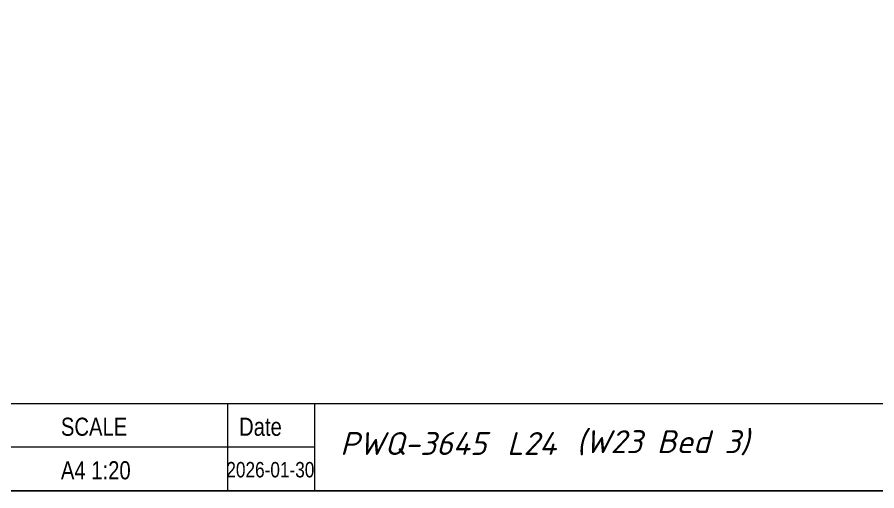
# Model space of a CAD drawing. Header units: millimetres. Extents: x 0 to 182016, y 11 to 3710.
# Drawn here: x 145283 to 147258, y 11 to 1098 of the extents above; entities that cross this region are included whole.
import ezdxf

# ---------------------------------------------------------------- set-up
doc = ezdxf.new("R2010")
doc.units = ezdxf.units.MM
doc.styles.add('ROMANS', font='stylu.ttf', dxfattribs={"oblique": 15})
doc.styles.get("Standard").update_dxf_attribs({"font": 'arial.ttf'})

# ---------------------------------------------------------------- blocks, each defined once
blk = doc.blocks.new('Užsakymo nr')
at = {"color": 0, "lineweight": 0, "insert": (5198.7, 20217.8), "char_height": 52.538, "width": 1187.405, "attachment_point": 1, "style": 'ROMANS'}
blk.add_mtext('{\\fISOCPEUR|b0|i0|c0|p34;\\C256;PWQ-3645}', dxfattribs=at)
blk = doc.blocks.new('Date')
at = {"lineweight": 0, "width": 0.8}
blk.add_text('2026-01-30', height=35.38, dxfattribs=at).set_placement((4937.1, 20113.7))

msp = doc.modelspace()

# ---------------------------------------------------------------- linework, layer by layer
at = {"lineweight": 0}
for p, q in [((148939.290189, 210.9357406), (145238.8299046, 210.9357406)), ((145765.7715418, 210.9357406), (145765.7715418, 10.9108603)), ((145965.796422, 210.9357406), (145965.796422, 10.9108603)), ((145965.796422, 110.9233004), (145238.8299046, 110.9233004))]:
    msp.add_line(p, q, dxfattribs=at)
msp.add_lwpolyline([(148939.290189, 3710.4502728), (148939.290189, 10.9108603), (143439.9748462, 10.9108603), (143439.9748462, 3710.4502728)], close=True)

# ---------------------------------------------------------------- block references
at = {"color": 1}
for name in ['Užsakymo nr', 'Date']:
    msp.add_blockref(name, (140826.1811001, -20072.0125467), dxfattribs=at)

# ---------------------------------------------------------------- texts
at = {"lineweight": 0, "width": 0.8}
for s, p in [('SCALE', (145383.1714665, 137.2134153)), ('Date', (145792.5628435, 137.2134153)), ('A4 1:20', (145383.1714665, 37.2009752))]:
    msp.add_text(s, height=41.62239482, dxfattribs=at).set_placement(p)
at = {"color": 0, "lineweight": 0, "char_height": 52.538446824, "attachment_point": 1, "style": 'ROMANS'}
for s, insert, width in [('{\\fISOCPEUR|b0|i0|c186|p34;\\C256;L24 }', (146408.2274399, 145.8257351), 130.666239348), ('{\\fISOCPEUR|b0|i0|c186|p34;\\C256;(W23 Bed 3) }', (146567.8992392, 150.0321815), 1707.405476263)]:
    msp.add_mtext(s, dxfattribs=dict(at, insert=insert, width=width))

doc.saveas('drawing.dxf')
